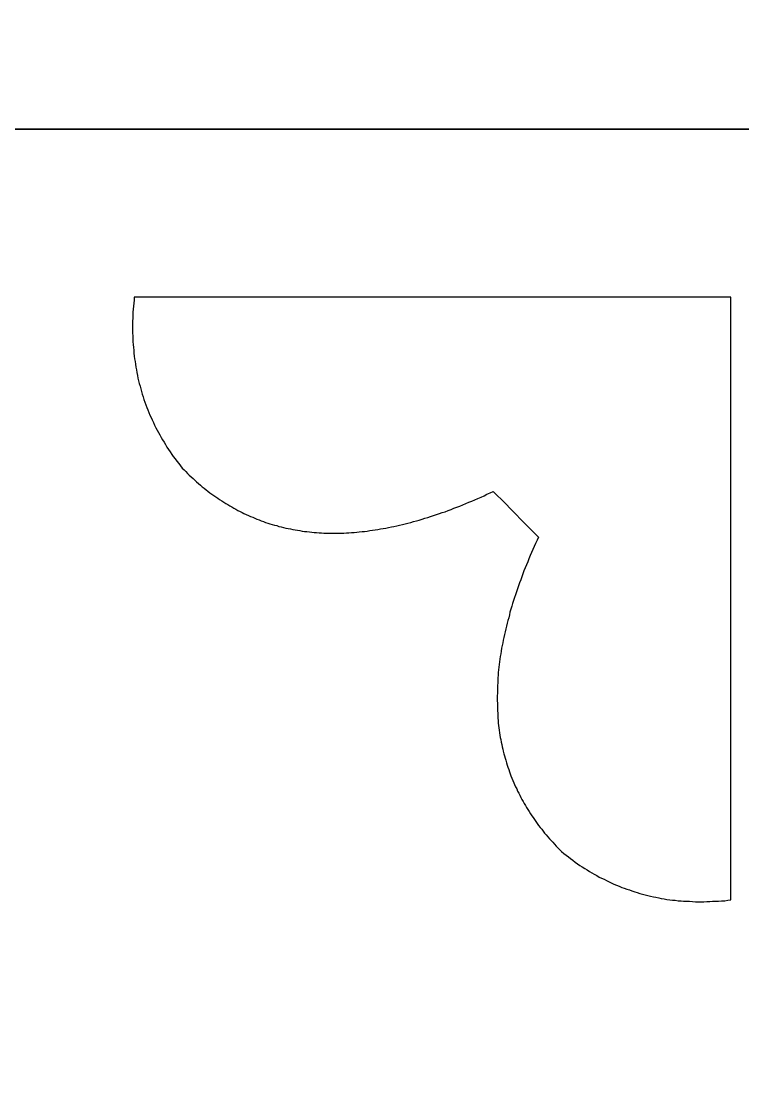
# Model space of a CAD drawing. Header units: centimetres. Extents: x -1.98 to 1.98, y -0.98 to 0.98.
# Drawn here: x 1.7074 to 1.8686, y -0.2131 to 0.0234 of the extents above; entities that cross this region are included whole.
import ezdxf

# ---------------------------------------------------------------- set-up
doc = ezdxf.new("R2010")
doc.units = ezdxf.units.CM
doc.header["$MEASUREMENT"] = 0
doc.layers.add('Layer 1', color=7, linetype='Continuous')

msp = doc.modelspace()

# ---------------------------------------------------------------- linework, layer by layer
at = {"layer": 'Layer 1', "color": 39}
for points, knots in [([(-1.97856, 0.97536), (-1.97856, 0.97536), (1.97857, 0.97536), (1.97857, 0.97536), (1.97857, 0.97536), (1.97857, 0.97536), (1.97857, -0.97679), (1.97857, -0.97679), (1.97857, -0.97679), (1.97857, -0.97679), (-1.97856, -0.97679), (-1.97856, -0.97679), (-1.97856, -0.97679), (-1.97856, -0.97679), (-1.97856, 0.97536), (-1.97856, 0.97536)], [0, 0, 0, 0, 0.2, 0.2, 0.2, 0.2, 0.4, 0.4, 0.4, 0.4, 0.6, 0.6, 0.6, 0.6, 1, 1, 1, 1]), ([(-1.92953, 0.91993), (-1.92953, 0.91993), (1.92954, 0.91993), (1.92954, 0.91993), (1.92954, 0.91993), (1.92954, 0.91993), (1.92954, -0.93306), (1.92954, -0.93306), (1.92954, -0.93306), (1.92954, -0.93306), (-1.92953, -0.93306), (-1.92953, -0.93306), (-1.92953, -0.93306), (-1.92953, -0.93306), (-1.92953, 0.91993), (-1.92953, 0.91993)], [0, 0, 0, 0, 0.2, 0.2, 0.2, 0.2, 0.4, 0.4, 0.4, 0.4, 0.6, 0.6, 0.6, 0.6, 1, 1, 1, 1]), ([(1.64279, -0.00069), (1.64279, -0.00069), (1.70464, -0.00069), (1.70464, -0.00069), (1.70464, -0.00069), (1.70464, -0.00069), (1.90295, -0.00069), (1.90295, -0.00069), (1.90295, -0.00069), (1.90295, -0.00069), (1.90295, 0.46203), (1.90295, 0.46203), (1.90295, 0.46203), (1.90295, 0.46203), (1.70464, 0.46203), (1.70464, 0.46203), (1.70464, 0.46203), (1.70464, 0.46203), (1.64279, 0.46203), (1.64279, 0.46203), (1.64279, 0.46203), (1.64279, 0.46203), (1.44535, 0.46203), (1.44535, 0.46203), (1.44535, 0.46203), (1.44535, 0.46203), (1.44535, -0.00069), (1.44535, -0.00069), (1.44535, -0.00069), (1.44535, -0.00069), (1.64279, -0.00069), (1.64279, -0.00069)], [0, 0, 0, 0, 0.111111, 0.111111, 0.111111, 0.111111, 0.222222, 0.222222, 0.222222, 0.222222, 0.333333, 0.333333, 0.333333, 0.333333, 0.444444, 0.444444, 0.444444, 0.444444, 0.555556, 0.555556, 0.555556, 0.555556, 0.666667, 0.666667, 0.666667, 0.666667, 0.777778, 0.777778, 0.777778, 0.777778, 1, 1, 1, 1]), ([(1.64279, -0.4635), (1.64279, -0.4635), (1.70464, -0.4635), (1.70464, -0.4635), (1.70464, -0.4635), (1.70464, -0.4635), (1.90295, -0.4635), (1.90295, -0.4635), (1.90295, -0.4635), (1.90295, -0.4635), (1.90295, -0.00069), (1.90295, -0.00069), (1.90295, -0.00069), (1.90295, -0.00069), (1.70464, -0.00069), (1.70464, -0.00069), (1.70464, -0.00069), (1.70464, -0.00069), (1.64279, -0.00069), (1.64279, -0.00069), (1.64279, -0.00069), (1.64279, -0.00069), (1.44535, -0.00069), (1.44535, -0.00069), (1.44535, -0.00069), (1.44535, -0.00069), (1.44535, -0.4635), (1.44535, -0.4635), (1.44535, -0.4635), (1.44535, -0.4635), (1.64279, -0.4635), (1.64279, -0.4635)], [0, 0, 0, 0, 0.111111, 0.111111, 0.111111, 0.111111, 0.222222, 0.222222, 0.222222, 0.222222, 0.333333, 0.333333, 0.333333, 0.333333, 0.444444, 0.444444, 0.444444, 0.444444, 0.555556, 0.555556, 0.555556, 0.555556, 0.666667, 0.666667, 0.666667, 0.666667, 0.777778, 0.777778, 0.777778, 0.777778, 1, 1, 1, 1]), ([(1.81283, -0.08163), (1.81283, -0.08163), (1.81283, -0.08163), (1.81283, -0.08163), (1.81283, -0.08163), (1.81283, -0.08163), (1.81212, -0.08192), (1.81212, -0.08192), (1.81212, -0.08192), (1.81212, -0.08192), (1.81141, -0.08226), (1.81141, -0.08226), (1.81141, -0.08226), (1.81141, -0.08226), (1.81079, -0.08259), (1.81079, -0.08259), (1.81079, -0.08259), (1.81079, -0.08259), (1.81009, -0.08289), (1.81009, -0.08289), (1.81009, -0.08289), (1.81009, -0.08289), (1.80938, -0.08322), (1.80938, -0.08322), (1.80938, -0.08322), (1.80938, -0.08322), (1.80872, -0.08352), (1.80872, -0.08352), (1.80872, -0.08352), (1.80872, -0.08352), (1.80805, -0.08381), (1.80805, -0.08381), (1.80805, -0.08381), (1.80805, -0.08381), (1.80739, -0.08406), (1.80739, -0.08406), (1.80739, -0.08406), (1.80739, -0.08406), (1.80668, -0.08431), (1.80668, -0.08431), (1.80668, -0.08431), (1.80668, -0.08431), (1.80606, -0.08461), (1.80606, -0.08461), (1.80606, -0.08461), (1.80606, -0.08461), (1.80539, -0.0849), (1.80539, -0.0849), (1.80539, -0.0849), (1.80539, -0.0849), (1.80469, -0.08515), (1.80469, -0.08515), (1.80469, -0.08515), (1.80469, -0.08515), (1.80402, -0.08541), (1.80402, -0.08541), (1.80402, -0.08541), (1.80402, -0.08541), (1.8034, -0.08566), (1.8034, -0.08566), (1.8034, -0.08566), (1.8034, -0.08566), (1.80274, -0.08591), (1.80274, -0.08591), (1.80274, -0.08591), (1.80274, -0.08591), (1.80207, -0.08616), (1.80207, -0.08616), (1.80207, -0.08616), (1.80207, -0.08616), (1.80141, -0.08637), (1.80141, -0.08637), (1.80141, -0.08637), (1.80141, -0.08637), (1.80079, -0.08658), (1.80079, -0.08658), (1.80079, -0.08658), (1.80079, -0.08658), (1.80012, -0.08679), (1.80012, -0.08679), (1.80012, -0.08679), (1.80012, -0.08679), (1.79946, -0.08704), (1.79946, -0.08704), (1.79946, -0.08704), (1.79946, -0.08704), (1.79884, -0.08725), (1.79884, -0.08725), (1.79884, -0.08725), (1.79884, -0.08725), (1.79821, -0.08746), (1.79821, -0.08746), (1.79821, -0.08746), (1.79821, -0.08746), (1.79755, -0.08763), (1.79755, -0.08763), (1.79755, -0.08763), (1.79755, -0.08763), (1.79693, -0.08784), (1.79693, -0.08784), (1.79693, -0.08784), (1.79693, -0.08784), (1.79626, -0.08805), (1.79626, -0.08805), (1.79626, -0.08805), (1.79626, -0.08805), (1.79568, -0.08822), (1.79568, -0.08822), (1.79568, -0.08822), (1.79568, -0.08822), (1.79502, -0.08839), (1.79502, -0.08839), (1.79502, -0.08839), (1.79502, -0.08839), (1.79439, -0.08855), (1.79439, -0.08855), (1.79439, -0.08855), (1.79439, -0.08855), (1.79377, -0.08872), (1.79377, -0.08872), (1.79377, -0.08872), (1.79377, -0.08872), (1.79315, -0.08889), (1.79315, -0.08889), (1.79315, -0.08889), (1.79315, -0.08889), (1.79253, -0.08906), (1.79253, -0.08906), (1.79253, -0.08906), (1.79253, -0.08906), (1.7919, -0.08918), (1.7919, -0.08918), (1.7919, -0.08918), (1.7919, -0.08918), (1.79128, -0.08931), (1.79128, -0.08931), (1.79128, -0.08931), (1.79128, -0.08931), (1.79066, -0.08944), (1.79066, -0.08944), (1.79066, -0.08944), (1.79066, -0.08944), (1.79008, -0.08956), (1.79008, -0.08956), (1.79008, -0.08956), (1.79008, -0.08956), (1.78945, -0.08969), (1.78945, -0.08969), (1.78945, -0.08969), (1.78945, -0.08969), (1.78887, -0.08981), (1.78887, -0.08981), (1.78887, -0.08981), (1.78887, -0.08981), (1.78825, -0.08994), (1.78825, -0.08994), (1.78825, -0.08994), (1.78825, -0.08994), (1.78767, -0.09002), (1.78767, -0.09002), (1.78767, -0.09002), (1.78767, -0.09002), (1.78705, -0.09015), (1.78705, -0.09015), (1.78705, -0.09015), (1.78705, -0.09015), (1.78646, -0.09023), (1.78646, -0.09023), (1.78646, -0.09023), (1.78646, -0.09023), (1.78584, -0.09032), (1.78584, -0.09032), (1.78584, -0.09032), (1.78584, -0.09032), (1.7853, -0.0904), (1.7853, -0.0904), (1.7853, -0.0904), (1.7853, -0.0904), (1.78468, -0.09049), (1.78468, -0.09049), (1.78468, -0.09049), (1.78468, -0.09049), (1.7841, -0.09057), (1.7841, -0.09057), (1.7841, -0.09057), (1.7841, -0.09057), (1.78352, -0.09061), (1.78352, -0.09061), (1.78352, -0.09061), (1.78352, -0.09061), (1.78289, -0.0907), (1.78289, -0.0907), (1.78289, -0.0907), (1.78289, -0.0907), (1.78236, -0.09074), (1.78236, -0.09074), (1.78236, -0.09074), (1.78236, -0.09074), (1.78177, -0.09078), (1.78177, -0.09078), (1.78177, -0.09078), (1.78177, -0.09078), (1.78119, -0.09082), (1.78119, -0.09082), (1.78119, -0.09082), (1.78119, -0.09082), (1.78061, -0.09086), (1.78061, -0.09086), (1.78061, -0.09086), (1.78061, -0.09086), (1.78007, -0.09091), (1.78007, -0.09091), (1.78007, -0.09091), (1.78007, -0.09091), (1.77949, -0.09095), (1.77949, -0.09095), (1.77949, -0.09095), (1.77949, -0.09095), (1.77891, -0.09095), (1.77891, -0.09095), (1.77891, -0.09095), (1.77891, -0.09095), (1.77833, -0.09095), (1.77833, -0.09095), (1.77833, -0.09095), (1.77833, -0.09095), (1.77779, -0.09099), (1.77779, -0.09099), (1.77779, -0.09099), (1.77779, -0.09099), (1.77725, -0.09099), (1.77725, -0.09099), (1.77725, -0.09099), (1.77725, -0.09099), (1.77667, -0.09099), (1.77667, -0.09099), (1.77667, -0.09099), (1.77667, -0.09099), (1.77613, -0.09095), (1.77613, -0.09095), (1.77613, -0.09095), (1.77613, -0.09095), (1.77555, -0.09095), (1.77555, -0.09095), (1.77555, -0.09095), (1.77555, -0.09095), (1.77501, -0.09095), (1.77501, -0.09095), (1.77501, -0.09095), (1.77501, -0.09095), (1.77447, -0.09091), (1.77447, -0.09091), (1.77447, -0.09091), (1.77447, -0.09091), (1.77393, -0.09086), (1.77393, -0.09086), (1.77393, -0.09086), (1.77393, -0.09086), (1.77335, -0.09082), (1.77335, -0.09082), (1.77335, -0.09082), (1.77335, -0.09082), (1.77281, -0.09078), (1.77281, -0.09078), (1.77281, -0.09078), (1.77281, -0.09078), (1.77231, -0.09074), (1.77231, -0.09074), (1.77231, -0.09074), (1.77231, -0.09074), (1.77177, -0.0907), (1.77177, -0.0907), (1.77177, -0.0907), (1.77177, -0.0907), (1.77123, -0.09061), (1.77123, -0.09061), (1.77123, -0.09061), (1.77123, -0.09061), (1.77069, -0.09057), (1.77069, -0.09057), (1.77069, -0.09057), (1.77069, -0.09057), (1.77015, -0.09049), (1.77015, -0.09049), (1.77015, -0.09049), (1.77015, -0.09049), (1.76965, -0.0904), (1.76965, -0.0904), (1.76965, -0.0904), (1.76965, -0.0904), (1.76911, -0.09032), (1.76911, -0.09032), (1.76911, -0.09032), (1.76911, -0.09032), (1.76857, -0.09023), (1.76857, -0.09023), (1.76857, -0.09023), (1.76857, -0.09023), (1.76807, -0.09011), (1.76807, -0.09011), (1.76807, -0.09011), (1.76807, -0.09011), (1.76754, -0.09002), (1.76754, -0.09002), (1.76754, -0.09002), (1.76754, -0.09002), (1.76704, -0.0899), (1.76704, -0.0899), (1.76704, -0.0899), (1.76704, -0.0899), (1.76654, -0.08981), (1.76654, -0.08981), (1.76654, -0.08981), (1.76654, -0.08981), (1.766, -0.08969), (1.766, -0.08969), (1.766, -0.08969), (1.766, -0.08969), (1.7655, -0.08956), (1.7655, -0.08956), (1.7655, -0.08956), (1.7655, -0.08956), (1.76496, -0.08944), (1.76496, -0.08944), (1.76496, -0.08944), (1.76496, -0.08944), (1.7645, -0.08927), (1.7645, -0.08927), (1.7645, -0.08927), (1.7645, -0.08927), (1.76401, -0.08918), (1.76401, -0.08918), (1.76401, -0.08918), (1.76401, -0.08918), (1.76347, -0.08902), (1.76347, -0.08902), (1.76347, -0.08902), (1.76347, -0.08902), (1.76297, -0.08889), (1.76297, -0.08889), (1.76297, -0.08889), (1.76297, -0.08889), (1.76247, -0.08872), (1.76247, -0.08872), (1.76247, -0.08872), (1.76247, -0.08872), (1.76197, -0.08855), (1.76197, -0.08855), (1.76197, -0.08855), (1.76197, -0.08855), (1.76152, -0.08839), (1.76152, -0.08839), (1.76152, -0.08839), (1.76152, -0.08839), (1.76102, -0.08818), (1.76102, -0.08818), (1.76102, -0.08818), (1.76102, -0.08818), (1.76052, -0.08801), (1.76052, -0.08801), (1.76052, -0.08801), (1.76052, -0.08801), (1.76002, -0.0878), (1.76002, -0.0878), (1.76002, -0.0878), (1.76002, -0.0878), (1.75956, -0.08763), (1.75956, -0.08763), (1.75956, -0.08763), (1.75956, -0.08763), (1.75911, -0.08742), (1.75911, -0.08742), (1.75911, -0.08742), (1.75911, -0.08742), (1.75861, -0.08721), (1.75861, -0.08721), (1.75861, -0.08721), (1.75861, -0.08721), (1.75815, -0.087), (1.75815, -0.087), (1.75815, -0.087), (1.75815, -0.087), (1.75766, -0.08679), (1.75766, -0.08679), (1.75766, -0.08679), (1.75766, -0.08679), (1.75716, -0.08654), (1.75716, -0.08654), (1.75716, -0.08654), (1.75716, -0.08654), (1.75674, -0.08637), (1.75674, -0.08637), (1.75674, -0.08637), (1.75674, -0.08637), (1.75629, -0.08612), (1.75629, -0.08612), (1.75629, -0.08612), (1.75629, -0.08612), (1.75579, -0.08587), (1.75579, -0.08587), (1.75579, -0.08587), (1.75579, -0.08587), (1.75533, -0.08562), (1.75533, -0.08562), (1.75533, -0.08562), (1.75533, -0.08562), (1.75487, -0.08536), (1.75487, -0.08536), (1.75487, -0.08536), (1.75487, -0.08536), (1.75442, -0.08511), (1.75442, -0.08511), (1.75442, -0.08511), (1.75442, -0.08511), (1.754, -0.08486), (1.754, -0.08486), (1.754, -0.08486), (1.754, -0.08486), (1.75355, -0.08457), (1.75355, -0.08457), (1.75355, -0.08457), (1.75355, -0.08457), (1.75309, -0.08431), (1.75309, -0.08431), (1.75309, -0.08431), (1.75309, -0.08431), (1.75263, -0.08402), (1.75263, -0.08402), (1.75263, -0.08402), (1.75263, -0.08402), (1.75218, -0.08377), (1.75218, -0.08377), (1.75218, -0.08377), (1.75218, -0.08377), (1.75172, -0.08347), (1.75172, -0.08347), (1.75172, -0.08347), (1.75172, -0.08347), (1.7513, -0.08318), (1.7513, -0.08318), (1.7513, -0.08318), (1.7513, -0.08318), (1.75085, -0.08285), (1.75085, -0.08285), (1.75085, -0.08285), (1.75085, -0.08285), (1.75043, -0.08255), (1.75043, -0.08255), (1.75043, -0.08255), (1.75043, -0.08255), (1.74998, -0.08222), (1.74998, -0.08222), (1.74998, -0.08222), (1.74998, -0.08222), (1.74956, -0.08192), (1.74956, -0.08192), (1.74956, -0.08192), (1.74956, -0.08192), (1.7491, -0.08159), (1.7491, -0.08159), (1.7491, -0.08159), (1.7491, -0.08159), (1.74873, -0.08129), (1.74873, -0.08129), (1.74873, -0.08129), (1.74873, -0.08129), (1.74827, -0.08091), (1.74827, -0.08091), (1.74827, -0.08091), (1.74827, -0.08091), (1.74786, -0.08058), (1.74786, -0.08058), (1.74786, -0.08058), (1.74786, -0.08058), (1.74744, -0.08024), (1.74744, -0.08024), (1.74744, -0.08024), (1.74744, -0.08024), (1.74703, -0.07986), (1.74703, -0.07986), (1.74703, -0.07986), (1.74703, -0.07986), (1.74657, -0.07949), (1.74657, -0.07949), (1.74657, -0.07949), (1.74657, -0.07949), (1.7462, -0.07915), (1.7462, -0.07915), (1.7462, -0.07915), (1.7462, -0.07915), (1.74578, -0.07877), (1.74578, -0.07877), (1.74578, -0.07877), (1.74578, -0.07877), (1.74537, -0.0784), (1.74537, -0.0784), (1.74537, -0.0784), (1.74537, -0.0784), (1.74495, -0.07802), (1.74495, -0.07802), (1.74495, -0.07802), (1.74495, -0.07802), (1.74458, -0.07764), (1.74458, -0.07764), (1.74458, -0.07764), (1.74458, -0.07764), (1.74416, -0.07722), (1.74416, -0.07722), (1.74416, -0.07722), (1.74416, -0.07722), (1.74379, -0.0768), (1.74379, -0.0768), (1.74379, -0.0768), (1.74379, -0.0768), (1.74337, -0.07642), (1.74337, -0.07642), (1.74337, -0.07642), (1.74337, -0.07642), (1.74337, -0.07642), (1.74337, -0.07642), (1.74337, -0.07642), (1.74337, -0.07642), (1.74296, -0.07592), (1.74296, -0.07592), (1.74296, -0.07592), (1.74296, -0.07592), (1.74259, -0.07542), (1.74259, -0.07542), (1.74259, -0.07542), (1.74259, -0.07542), (1.74217, -0.07487), (1.74217, -0.07487), (1.74217, -0.07487), (1.74217, -0.07487), (1.7418, -0.07437), (1.7418, -0.07437), (1.7418, -0.07437), (1.7418, -0.07437), (1.74138, -0.07382), (1.74138, -0.07382), (1.74138, -0.07382), (1.74138, -0.07382), (1.74105, -0.07336), (1.74105, -0.07336), (1.74105, -0.07336), (1.74105, -0.07336), (1.74068, -0.07281), (1.74068, -0.07281), (1.74068, -0.07281), (1.74068, -0.07281), (1.74034, -0.07227), (1.74034, -0.07227), (1.74034, -0.07227), (1.74034, -0.07227), (1.73997, -0.07172), (1.73997, -0.07172), (1.73997, -0.07172), (1.73997, -0.07172), (1.73964, -0.07118), (1.73964, -0.07118), (1.73964, -0.07118), (1.73964, -0.07118), (1.73931, -0.07067), (1.73931, -0.07067), (1.73931, -0.07067), (1.73931, -0.07067), (1.73897, -0.07013), (1.73897, -0.07013), (1.73897, -0.07013), (1.73897, -0.07013), (1.73864, -0.06958), (1.73864, -0.06958), (1.73864, -0.06958), (1.73864, -0.06958), (1.73839, -0.06903), (1.73839, -0.06903), (1.73839, -0.06903), (1.73839, -0.06903), (1.73806, -0.06845), (1.73806, -0.06845), (1.73806, -0.06845), (1.73806, -0.06845), (1.73777, -0.06794), (1.73777, -0.06794), (1.73777, -0.06794), (1.73777, -0.06794), (1.73748, -0.0674), (1.73748, -0.0674), (1.73748, -0.0674), (1.73748, -0.0674), (1.73719, -0.06681), (1.73719, -0.06681), (1.73719, -0.06681), (1.73719, -0.06681), (1.73694, -0.06626), (1.73694, -0.06626), (1.73694, -0.06626), (1.73694, -0.06626), (1.73665, -0.06568), (1.73665, -0.06568), (1.73665, -0.06568), (1.73665, -0.06568), (1.7364, -0.06513), (1.7364, -0.06513), (1.7364, -0.06513), (1.7364, -0.06513), (1.73615, -0.06458), (1.73615, -0.06458), (1.73615, -0.06458), (1.73615, -0.06458), (1.73594, -0.064), (1.73594, -0.064), (1.73594, -0.064), (1.73594, -0.064), (1.73569, -0.06341), (1.73569, -0.06341), (1.73569, -0.06341), (1.73569, -0.06341), (1.73549, -0.06286), (1.73549, -0.06286), (1.73549, -0.06286), (1.73549, -0.06286), (1.73528, -0.06228), (1.73528, -0.06228), (1.73528, -0.06228), (1.73528, -0.06228), (1.73503, -0.06169), (1.73503, -0.06169), (1.73503, -0.06169), (1.73503, -0.06169), (1.73482, -0.0611), (1.73482, -0.0611), (1.73482, -0.0611), (1.73482, -0.0611), (1.73466, -0.06051), (1.73466, -0.06051), (1.73466, -0.06051), (1.73466, -0.06051), (1.73445, -0.05993), (1.73445, -0.05993), (1.73445, -0.05993), (1.73445, -0.05993), (1.73428, -0.05934), (1.73428, -0.05934), (1.73428, -0.05934), (1.73428, -0.05934), (1.73412, -0.05875), (1.73412, -0.05875), (1.73412, -0.05875), (1.73412, -0.05875), (1.73395, -0.05812), (1.73395, -0.05812), (1.73395, -0.05812), (1.73395, -0.05812), (1.73379, -0.05757), (1.73379, -0.05757), (1.73379, -0.05757), (1.73379, -0.05757), (1.73362, -0.05694), (1.73362, -0.05694), (1.73362, -0.05694), (1.73362, -0.05694), (1.73349, -0.05632), (1.73349, -0.05632), (1.73349, -0.05632), (1.73349, -0.05632), (1.73337, -0.05573), (1.73337, -0.05573), (1.73337, -0.05573), (1.73337, -0.05573), (1.73325, -0.0551), (1.73325, -0.0551), (1.73325, -0.0551), (1.73325, -0.0551), (1.73316, -0.05451), (1.73316, -0.05451), (1.73316, -0.05451), (1.73316, -0.05451), (1.73304, -0.05388), (1.73304, -0.05388), (1.73304, -0.05388), (1.73304, -0.05388), (1.73291, -0.05325), (1.73291, -0.05325), (1.73291, -0.05325), (1.73291, -0.05325), (1.73283, -0.05262), (1.73283, -0.05262), (1.73283, -0.05262), (1.73283, -0.05262), (1.73275, -0.05203), (1.73275, -0.05203), (1.73275, -0.05203), (1.73275, -0.05203), (1.73266, -0.0514), (1.73266, -0.0514), (1.73266, -0.0514), (1.73266, -0.0514), (1.73258, -0.05073), (1.73258, -0.05073), (1.73258, -0.05073), (1.73258, -0.05073), (1.73254, -0.0501), (1.73254, -0.0501), (1.73254, -0.0501), (1.73254, -0.0501), (1.73246, -0.04951), (1.73246, -0.04951), (1.73246, -0.04951), (1.73246, -0.04951), (1.73242, -0.04884), (1.73242, -0.04884), (1.73242, -0.04884), (1.73242, -0.04884), (1.73237, -0.04821), (1.73237, -0.04821), (1.73237, -0.04821), (1.73237, -0.04821), (1.73233, -0.04754), (1.73233, -0.04754), (1.73233, -0.04754), (1.73233, -0.04754), (1.73233, -0.04691), (1.73233, -0.04691), (1.73233, -0.04691), (1.73233, -0.04691), (1.73229, -0.04628), (1.73229, -0.04628), (1.73229, -0.04628), (1.73229, -0.04628), (1.73229, -0.04561), (1.73229, -0.04561), (1.73229, -0.04561), (1.73229, -0.04561), (1.73229, -0.04494), (1.73229, -0.04494), (1.73229, -0.04494), (1.73229, -0.04494), (1.73229, -0.04431), (1.73229, -0.04431), (1.73229, -0.04431), (1.73229, -0.04431), (1.73229, -0.04364), (1.73229, -0.04364), (1.73229, -0.04364), (1.73229, -0.04364), (1.73233, -0.04297), (1.73233, -0.04297), (1.73233, -0.04297), (1.73233, -0.04297), (1.73233, -0.04229), (1.73233, -0.04229), (1.73233, -0.04229), (1.73233, -0.04229), (1.73237, -0.04162), (1.73237, -0.04162), (1.73237, -0.04162), (1.73237, -0.04162), (1.73242, -0.04095), (1.73242, -0.04095), (1.73242, -0.04095), (1.73242, -0.04095), (1.73246, -0.04028), (1.73246, -0.04028), (1.73246, -0.04028), (1.73246, -0.04028), (1.73254, -0.03957), (1.73254, -0.03957), (1.73254, -0.03957), (1.73254, -0.03957), (1.73262, -0.03894), (1.73262, -0.03894), (1.73262, -0.03894), (1.73262, -0.03894), (1.73266, -0.03822), (1.73266, -0.03822), (1.73266, -0.03822), (1.73266, -0.03822), (1.86584, -0.03822), (1.86584, -0.03822), (1.86584, -0.03822), (1.86584, -0.03822), (1.86584, -0.17289), (1.86584, -0.17289), (1.86584, -0.17289), (1.86584, -0.17289), (1.86584, -0.17289), (1.86584, -0.17289), (1.86584, -0.17289), (1.86584, -0.17289), (1.86517, -0.17297), (1.86517, -0.17297), (1.86517, -0.17297), (1.86517, -0.17297), (1.86451, -0.17306), (1.86451, -0.17306), (1.86451, -0.17306), (1.86451, -0.17306), (1.8638, -0.1731), (1.8638, -0.1731), (1.8638, -0.1731), (1.8638, -0.1731), (1.86314, -0.17314), (1.86314, -0.17314), (1.86314, -0.17314), (1.86314, -0.17314), (1.86252, -0.17314), (1.86252, -0.17314), (1.86252, -0.17314), (1.86252, -0.17314), (1.86181, -0.17318), (1.86181, -0.17318), (1.86181, -0.17318), (1.86181, -0.17318), (1.86115, -0.17322), (1.86115, -0.17322), (1.86115, -0.17322), (1.86115, -0.17322), (1.86052, -0.17322), (1.86052, -0.17322), (1.86052, -0.17322), (1.86052, -0.17322), (1.85986, -0.17327), (1.85986, -0.17327), (1.85986, -0.17327), (1.85986, -0.17327), (1.8592, -0.17327), (1.8592, -0.17327), (1.8592, -0.17327), (1.8592, -0.17327), (1.85853, -0.17327), (1.85853, -0.17327), (1.85853, -0.17327), (1.85853, -0.17327), (1.85795, -0.17327), (1.85795, -0.17327), (1.85795, -0.17327), (1.85795, -0.17327), (1.85729, -0.17322), (1.85729, -0.17322), (1.85729, -0.17322), (1.85729, -0.17322), (1.85662, -0.17318), (1.85662, -0.17318), (1.85662, -0.17318), (1.85662, -0.17318), (1.856, -0.17318), (1.856, -0.17318), (1.856, -0.17318), (1.856, -0.17318), (1.85533, -0.17314), (1.85533, -0.17314), (1.85533, -0.17314), (1.85533, -0.17314), (1.85475, -0.1731), (1.85475, -0.1731), (1.85475, -0.1731), (1.85475, -0.1731), (1.85409, -0.17306), (1.85409, -0.17306), (1.85409, -0.17306), (1.85409, -0.17306), (1.85347, -0.17297), (1.85347, -0.17297), (1.85347, -0.17297), (1.85347, -0.17297), (1.85284, -0.17293), (1.85284, -0.17293), (1.85284, -0.17293), (1.85284, -0.17293), (1.85222, -0.17285), (1.85222, -0.17285), (1.85222, -0.17285), (1.85222, -0.17285), (1.8516, -0.17276), (1.8516, -0.17276), (1.8516, -0.17276), (1.8516, -0.17276), (1.85098, -0.17264), (1.85098, -0.17264), (1.85098, -0.17264), (1.85098, -0.17264), (1.85035, -0.17255), (1.85035, -0.17255), (1.85035, -0.17255), (1.85035, -0.17255), (1.84977, -0.17243), (1.84977, -0.17243), (1.84977, -0.17243), (1.84977, -0.17243), (1.84915, -0.1723), (1.84915, -0.1723), (1.84915, -0.1723), (1.84915, -0.1723), (1.84857, -0.17217), (1.84857, -0.17217), (1.84857, -0.17217), (1.84857, -0.17217), (1.84795, -0.17205), (1.84795, -0.17205), (1.84795, -0.17205), (1.84795, -0.17205), (1.84736, -0.17188), (1.84736, -0.17188), (1.84736, -0.17188), (1.84736, -0.17188), (1.84674, -0.17175), (1.84674, -0.17175), (1.84674, -0.17175), (1.84674, -0.17175), (1.84616, -0.17159), (1.84616, -0.17159), (1.84616, -0.17159), (1.84616, -0.17159), (1.84554, -0.17142), (1.84554, -0.17142), (1.84554, -0.17142), (1.84554, -0.17142), (1.84496, -0.17125), (1.84496, -0.17125), (1.84496, -0.17125), (1.84496, -0.17125), (1.84442, -0.17104), (1.84442, -0.17104), (1.84442, -0.17104), (1.84442, -0.17104), (1.84379, -0.17087), (1.84379, -0.17087), (1.84379, -0.17087), (1.84379, -0.17087), (1.84321, -0.17066), (1.84321, -0.17066), (1.84321, -0.17066), (1.84321, -0.17066), (1.84263, -0.1705), (1.84263, -0.1705), (1.84263, -0.1705), (1.84263, -0.1705), (1.84209, -0.17029), (1.84209, -0.17029), (1.84209, -0.17029), (1.84209, -0.17029), (1.84151, -0.17008), (1.84151, -0.17008), (1.84151, -0.17008), (1.84151, -0.17008), (1.84093, -0.16982), (1.84093, -0.16982), (1.84093, -0.16982), (1.84093, -0.16982), (1.84035, -0.16961), (1.84035, -0.16961), (1.84035, -0.16961), (1.84035, -0.16961), (1.83977, -0.16936), (1.83977, -0.16936), (1.83977, -0.16936), (1.83977, -0.16936), (1.83927, -0.16911), (1.83927, -0.16911), (1.83927, -0.16911), (1.83927, -0.16911), (1.83869, -0.16882), (1.83869, -0.16882), (1.83869, -0.16882), (1.83869, -0.16882), (1.83811, -0.16856), (1.83811, -0.16856), (1.83811, -0.16856), (1.83811, -0.16856), (1.83757, -0.16827), (1.83757, -0.16827), (1.83757, -0.16827), (1.83757, -0.16827), (1.83703, -0.16802), (1.83703, -0.16802), (1.83703, -0.16802), (1.83703, -0.16802), (1.83649, -0.16777), (1.83649, -0.16777), (1.83649, -0.16777), (1.83649, -0.16777), (1.83595, -0.16743), (1.83595, -0.16743), (1.83595, -0.16743), (1.83595, -0.16743), (1.83537, -0.16714), (1.83537, -0.16714), (1.83537, -0.16714), (1.83537, -0.16714), (1.83483, -0.1668), (1.83483, -0.1668), (1.83483, -0.1668), (1.83483, -0.1668), (1.83433, -0.16651), (1.83433, -0.16651), (1.83433, -0.16651), (1.83433, -0.16651), (1.83379, -0.16617), (1.83379, -0.16617), (1.83379, -0.16617), (1.83379, -0.16617), (1.83325, -0.16584), (1.83325, -0.16584), (1.83325, -0.16584), (1.83325, -0.16584), (1.83271, -0.16546), (1.83271, -0.16546), (1.83271, -0.16546), (1.83271, -0.16546), (1.83217, -0.16516), (1.83217, -0.16516), (1.83217, -0.16516), (1.83217, -0.16516), (1.83167, -0.16479), (1.83167, -0.16479), (1.83167, -0.16479), (1.83167, -0.16479), (1.83113, -0.16441), (1.83113, -0.16441), (1.83113, -0.16441), (1.83113, -0.16441), (1.83063, -0.16403), (1.83063, -0.16403), (1.83063, -0.16403), (1.83063, -0.16403), (1.83009, -0.16365), (1.83009, -0.16365), (1.83009, -0.16365), (1.83009, -0.16365), (1.8296, -0.16327), (1.8296, -0.16327), (1.8296, -0.16327), (1.8296, -0.16327), (1.8291, -0.16286), (1.8291, -0.16286), (1.8291, -0.16286), (1.8291, -0.16286), (1.8286, -0.16248), (1.8286, -0.16248), (1.8286, -0.16248), (1.8286, -0.16248), (1.82806, -0.16206), (1.82806, -0.16206), (1.82806, -0.16206), (1.82806, -0.16206), (1.82806, -0.16206), (1.82806, -0.16206), (1.82806, -0.16206), (1.82806, -0.16206), (1.82769, -0.16168), (1.82769, -0.16168), (1.82769, -0.16168), (1.82769, -0.16168), (1.82727, -0.16126), (1.82727, -0.16126), (1.82727, -0.16126), (1.82727, -0.16126), (1.82686, -0.16084), (1.82686, -0.16084), (1.82686, -0.16084), (1.82686, -0.16084), (1.82652, -0.16042), (1.82652, -0.16042), (1.82652, -0.16042), (1.82652, -0.16042), (1.82615, -0.16), (1.82615, -0.16), (1.82615, -0.16), (1.82615, -0.16), (1.82574, -0.15962), (1.82574, -0.15962), (1.82574, -0.15962), (1.82574, -0.15962), (1.82536, -0.1592), (1.82536, -0.1592), (1.82536, -0.1592), (1.82536, -0.1592), (1.82503, -0.15878), (1.82503, -0.15878), (1.82503, -0.15878), (1.82503, -0.15878), (1.82466, -0.15836), (1.82466, -0.15836), (1.82466, -0.15836), (1.82466, -0.15836), (1.82428, -0.15794), (1.82428, -0.15794), (1.82428, -0.15794), (1.82428, -0.15794), (1.82399, -0.15752), (1.82399, -0.15752), (1.82399, -0.15752), (1.82399, -0.15752), (1.82366, -0.1571), (1.82366, -0.1571), (1.82366, -0.1571), (1.82366, -0.1571), (1.82329, -0.15668), (1.82329, -0.15668), (1.82329, -0.15668), (1.82329, -0.15668), (1.82295, -0.15626), (1.82295, -0.15626), (1.82295, -0.15626), (1.82295, -0.15626), (1.82262, -0.1558), (1.82262, -0.1558), (1.82262, -0.1558), (1.82262, -0.1558), (1.82233, -0.15534), (1.82233, -0.15534), (1.82233, -0.15534), (1.82233, -0.15534), (1.822, -0.15492), (1.822, -0.15492), (1.822, -0.15492), (1.822, -0.15492), (1.82171, -0.1545), (1.82171, -0.1545), (1.82171, -0.1545), (1.82171, -0.1545), (1.82142, -0.15408), (1.82142, -0.15408), (1.82142, -0.15408), (1.82142, -0.15408), (1.82113, -0.15362), (1.82113, -0.15362), (1.82113, -0.15362), (1.82113, -0.15362), (1.82084, -0.15316), (1.82084, -0.15316), (1.82084, -0.15316), (1.82084, -0.15316), (1.82055, -0.1527), (1.82055, -0.1527), (1.82055, -0.1527), (1.82055, -0.1527), (1.82026, -0.15223), (1.82026, -0.15223), (1.82026, -0.15223), (1.82026, -0.15223), (1.82001, -0.15181), (1.82001, -0.15181), (1.82001, -0.15181), (1.82001, -0.15181), (1.81972, -0.15135), (1.81972, -0.15135), (1.81972, -0.15135), (1.81972, -0.15135), (1.81947, -0.15089), (1.81947, -0.15089), (1.81947, -0.15089), (1.81947, -0.15089), (1.81922, -0.15043), (1.81922, -0.15043), (1.81922, -0.15043), (1.81922, -0.15043), (1.81901, -0.14997), (1.81901, -0.14997), (1.81901, -0.14997), (1.81901, -0.14997), (1.81876, -0.14951), (1.81876, -0.14951), (1.81876, -0.14951), (1.81876, -0.14951), (1.81851, -0.14904), (1.81851, -0.14904), (1.81851, -0.14904), (1.81851, -0.14904), (1.81826, -0.14858), (1.81826, -0.14858), (1.81826, -0.14858), (1.81826, -0.14858), (1.81806, -0.14808), (1.81806, -0.14808), (1.81806, -0.14808), (1.81806, -0.14808), (1.81781, -0.14762), (1.81781, -0.14762), (1.81781, -0.14762), (1.81781, -0.14762), (1.8176, -0.14711), (1.8176, -0.14711), (1.8176, -0.14711), (1.8176, -0.14711), (1.81739, -0.14669), (1.81739, -0.14669), (1.81739, -0.14669), (1.81739, -0.14669), (1.81718, -0.14619), (1.81718, -0.14619), (1.81718, -0.14619), (1.81718, -0.14619), (1.81698, -0.14569), (1.81698, -0.14569), (1.81698, -0.14569), (1.81698, -0.14569), (1.81677, -0.14518), (1.81677, -0.14518), (1.81677, -0.14518), (1.81677, -0.14518), (1.8166, -0.14472), (1.8166, -0.14472), (1.8166, -0.14472), (1.8166, -0.14472), (1.81644, -0.14426), (1.81644, -0.14426), (1.81644, -0.14426), (1.81644, -0.14426), (1.81627, -0.14376), (1.81627, -0.14376), (1.81627, -0.14376), (1.81627, -0.14376), (1.81611, -0.14325), (1.81611, -0.14325), (1.81611, -0.14325), (1.81611, -0.14325), (1.81594, -0.14275), (1.81594, -0.14275), (1.81594, -0.14275), (1.81594, -0.14275), (1.81577, -0.14224), (1.81577, -0.14224), (1.81577, -0.14224), (1.81577, -0.14224), (1.81565, -0.1417), (1.81565, -0.1417), (1.81565, -0.1417), (1.81565, -0.1417), (1.81548, -0.14124), (1.81548, -0.14124), (1.81548, -0.14124), (1.81548, -0.14124), (1.81536, -0.14073), (1.81536, -0.14073), (1.81536, -0.14073), (1.81536, -0.14073), (1.81519, -0.14023), (1.81519, -0.14023), (1.81519, -0.14023), (1.81519, -0.14023), (1.81507, -0.13968), (1.81507, -0.13968), (1.81507, -0.13968), (1.81507, -0.13968), (1.81494, -0.13918), (1.81494, -0.13918), (1.81494, -0.13918), (1.81494, -0.13918), (1.81482, -0.13868), (1.81482, -0.13868), (1.81482, -0.13868), (1.81482, -0.13868), (1.81474, -0.13817), (1.81474, -0.13817), (1.81474, -0.13817), (1.81474, -0.13817), (1.81461, -0.13763), (1.81461, -0.13763), (1.81461, -0.13763), (1.81461, -0.13763), (1.81453, -0.13708), (1.81453, -0.13708), (1.81453, -0.13708), (1.81453, -0.13708), (1.8144, -0.13658), (1.8144, -0.13658), (1.8144, -0.13658), (1.8144, -0.13658), (1.81432, -0.13607), (1.81432, -0.13607), (1.81432, -0.13607), (1.81432, -0.13607), (1.81424, -0.13553), (1.81424, -0.13553), (1.81424, -0.13553), (1.81424, -0.13553), (1.81415, -0.13498), (1.81415, -0.13498), (1.81415, -0.13498), (1.81415, -0.13498), (1.81407, -0.13444), (1.81407, -0.13444), (1.81407, -0.13444), (1.81407, -0.13444), (1.81403, -0.13389), (1.81403, -0.13389), (1.81403, -0.13389), (1.81403, -0.13389), (1.81395, -0.13339), (1.81395, -0.13339), (1.81395, -0.13339), (1.81395, -0.13339), (1.8139, -0.13284), (1.8139, -0.13284), (1.8139, -0.13284), (1.8139, -0.13284), (1.81386, -0.1323), (1.81386, -0.1323), (1.81386, -0.1323), (1.81386, -0.1323), (1.81382, -0.13171), (1.81382, -0.13171), (1.81382, -0.13171), (1.81382, -0.13171), (1.81382, -0.13116), (1.81382, -0.13116), (1.81382, -0.13116), (1.81382, -0.13116), (1.81378, -0.13066), (1.81378, -0.13066), (1.81378, -0.13066), (1.81378, -0.13066), (1.81374, -0.13007), (1.81374, -0.13007), (1.81374, -0.13007), (1.81374, -0.13007), (1.81374, -0.12952), (1.81374, -0.12952), (1.81374, -0.12952), (1.81374, -0.12952), (1.81374, -0.12894), (1.81374, -0.12894), (1.81374, -0.12894), (1.81374, -0.12894), (1.8137, -0.12843), (1.8137, -0.12843), (1.8137, -0.12843), (1.8137, -0.12843), (1.8137, -0.12785), (1.8137, -0.12785), (1.8137, -0.12785), (1.8137, -0.12785), (1.8137, -0.12726), (1.8137, -0.12726), (1.8137, -0.12726), (1.8137, -0.12726), (1.81374, -0.12671), (1.81374, -0.12671), (1.81374, -0.12671), (1.81374, -0.12671), (1.81374, -0.12612), (1.81374, -0.12612), (1.81374, -0.12612), (1.81374, -0.12612), (1.81374, -0.12558), (1.81374, -0.12558), (1.81374, -0.12558), (1.81374, -0.12558), (1.81378, -0.12499), (1.81378, -0.12499), (1.81378, -0.12499), (1.81378, -0.12499), (1.81382, -0.1244), (1.81382, -0.1244), (1.81382, -0.1244), (1.81382, -0.1244), (1.81382, -0.12382), (1.81382, -0.12382), (1.81382, -0.12382), (1.81382, -0.12382), (1.81386, -0.12327), (1.81386, -0.12327), (1.81386, -0.12327), (1.81386, -0.12327), (1.8139, -0.12268), (1.8139, -0.12268), (1.8139, -0.12268), (1.8139, -0.12268), (1.81395, -0.12205), (1.81395, -0.12205), (1.81395, -0.12205), (1.81395, -0.12205), (1.81403, -0.12146), (1.81403, -0.12146), (1.81403, -0.12146), (1.81403, -0.12146), (1.81407, -0.12088), (1.81407, -0.12088), (1.81407, -0.12088), (1.81407, -0.12088), (1.81415, -0.12029), (1.81415, -0.12029), (1.81415, -0.12029), (1.81415, -0.12029), (1.81424, -0.1197), (1.81424, -0.1197), (1.81424, -0.1197), (1.81424, -0.1197), (1.81432, -0.11911), (1.81432, -0.11911), (1.81432, -0.11911), (1.81432, -0.11911), (1.8144, -0.11848), (1.8144, -0.11848), (1.8144, -0.11848), (1.8144, -0.11848), (1.81449, -0.1179), (1.81449, -0.1179), (1.81449, -0.1179), (1.81449, -0.1179), (1.81461, -0.11731), (1.81461, -0.11731), (1.81461, -0.11731), (1.81461, -0.11731), (1.81469, -0.11668), (1.81469, -0.11668), (1.81469, -0.11668), (1.81469, -0.11668), (1.81482, -0.11605), (1.81482, -0.11605), (1.81482, -0.11605), (1.81482, -0.11605), (1.81494, -0.11542), (1.81494, -0.11542), (1.81494, -0.11542), (1.81494, -0.11542), (1.81507, -0.11487), (1.81507, -0.11487), (1.81507, -0.11487), (1.81507, -0.11487), (1.81519, -0.11424), (1.81519, -0.11424), (1.81519, -0.11424), (1.81519, -0.11424), (1.81532, -0.11362), (1.81532, -0.11362), (1.81532, -0.11362), (1.81532, -0.11362), (1.81548, -0.11299), (1.81548, -0.11299), (1.81548, -0.11299), (1.81548, -0.11299), (1.81561, -0.11236), (1.81561, -0.11236), (1.81561, -0.11236), (1.81561, -0.11236), (1.81577, -0.11173), (1.81577, -0.11173), (1.81577, -0.11173), (1.81577, -0.11173), (1.81594, -0.1111), (1.81594, -0.1111), (1.81594, -0.1111), (1.81594, -0.1111), (1.81611, -0.11047), (1.81611, -0.11047), (1.81611, -0.11047), (1.81611, -0.11047), (1.81627, -0.10984), (1.81627, -0.10984), (1.81627, -0.10984), (1.81627, -0.10984), (1.81644, -0.10921), (1.81644, -0.10921), (1.81644, -0.10921), (1.81644, -0.10921), (1.81656, -0.10858), (1.81656, -0.10858), (1.81656, -0.10858), (1.81656, -0.10858), (1.81677, -0.10791), (1.81677, -0.10791), (1.81677, -0.10791), (1.81677, -0.10791), (1.81698, -0.10728), (1.81698, -0.10728), (1.81698, -0.10728), (1.81698, -0.10728), (1.81714, -0.10665), (1.81714, -0.10665), (1.81714, -0.10665), (1.81714, -0.10665), (1.81735, -0.10598), (1.81735, -0.10598), (1.81735, -0.10598), (1.81735, -0.10598), (1.81756, -0.1053), (1.81756, -0.1053), (1.81756, -0.1053), (1.81756, -0.1053), (1.81781, -0.10472), (1.81781, -0.10472), (1.81781, -0.10472), (1.81781, -0.10472), (1.81801, -0.10404), (1.81801, -0.10404), (1.81801, -0.10404), (1.81801, -0.10404), (1.81826, -0.10337), (1.81826, -0.10337), (1.81826, -0.10337), (1.81826, -0.10337), (1.81847, -0.1027), (1.81847, -0.1027), (1.81847, -0.1027), (1.81847, -0.1027), (1.81872, -0.10207), (1.81872, -0.10207), (1.81872, -0.10207), (1.81872, -0.10207), (1.81897, -0.1014), (1.81897, -0.1014), (1.81897, -0.1014), (1.81897, -0.1014), (1.81918, -0.10073), (1.81918, -0.10073), (1.81918, -0.10073), (1.81918, -0.10073), (1.81943, -0.10006), (1.81943, -0.10006), (1.81943, -0.10006), (1.81943, -0.10006), (1.81968, -0.09938), (1.81968, -0.09938), (1.81968, -0.09938), (1.81968, -0.09938), (1.81997, -0.09871), (1.81997, -0.09871), (1.81997, -0.09871), (1.81997, -0.09871), (1.82026, -0.09804), (1.82026, -0.09804), (1.82026, -0.09804), (1.82026, -0.09804), (1.82051, -0.09733), (1.82051, -0.09733), (1.82051, -0.09733), (1.82051, -0.09733), (1.8208, -0.0967), (1.8208, -0.0967), (1.8208, -0.0967), (1.8208, -0.0967), (1.82109, -0.09598), (1.82109, -0.09598), (1.82109, -0.09598), (1.82109, -0.09598), (1.82138, -0.09531), (1.82138, -0.09531), (1.82138, -0.09531), (1.82138, -0.09531), (1.82167, -0.0946), (1.82167, -0.0946), (1.82167, -0.0946), (1.82167, -0.0946), (1.82196, -0.09393), (1.82196, -0.09393), (1.82196, -0.09393), (1.82196, -0.09393), (1.82229, -0.09326), (1.82229, -0.09326), (1.82229, -0.09326), (1.82229, -0.09326), (1.82262, -0.09254), (1.82262, -0.09254), (1.82262, -0.09254), (1.82262, -0.09254), (1.82291, -0.09183), (1.82291, -0.09183), (1.82291, -0.09183), (1.82291, -0.09183), (1.82291, -0.09183), (1.82291, -0.09183), (1.82291, -0.09183), (1.82291, -0.09183), (1.82021, -0.0891), (1.82021, -0.0891), (1.82021, -0.0891), (1.82021, -0.0891), (1.81901, -0.08788), (1.81901, -0.08788), (1.81901, -0.08788), (1.81901, -0.08788), (1.81789, -0.08671), (1.81789, -0.08671), (1.81789, -0.08671), (1.81789, -0.08671), (1.81673, -0.08557), (1.81673, -0.08557), (1.81673, -0.08557), (1.81673, -0.08557), (1.81557, -0.08436), (1.81557, -0.08436), (1.81557, -0.08436), (1.81557, -0.08436), (1.81283, -0.08163), (1.81283, -0.08163)], [0, 0, 0, 0, 0.002513, 0.002513, 0.002513, 0.002513, 0.005025, 0.005025, 0.005025, 0.005025, 0.007538, 0.007538, 0.007538, 0.007538, 0.01005, 0.01005, 0.01005, 0.01005, 0.012563, 0.012563, 0.012563, 0.012563, 0.015075, 0.015075, 0.015075, 0.015075, 0.017588, 0.017588, 0.017588, 0.017588, 0.020101, 0.020101, 0.020101, 0.020101, 0.022613, 0.022613, 0.022613, 0.022613, 0.025126, 0.025126, 0.025126, 0.025126, 0.027638, 0.027638, 0.027638, 0.027638, 0.030151, 0.030151, 0.030151, 0.030151, 0.032663, 0.032663, 0.032663, 0.032663, 0.035176, 0.035176, 0.035176, 0.035176, 0.037688, 0.037688, 0.037688, 0.037688, 0.040201, 0.040201, 0.040201, 0.040201, 0.042714, 0.042714, 0.042714, 0.042714, 0.045226, 0.045226, 0.045226, 0.045226, 0.047739, 0.047739, 0.047739, 0.047739, 0.050251, 0.050251, 0.050251, 0.050251, 0.052764, 0.052764, 0.052764, 0.052764, 0.055276, 0.055276, 0.055276, 0.055276, 0.057789, 0.057789, 0.057789, 0.057789, 0.060302, 0.060302, 0.060302, 0.060302, 0.062814, 0.062814, 0.062814, 0.062814, 0.065327, 0.065327, 0.065327, 0.065327, 0.067839, 0.067839, 0.067839, 0.067839, 0.070352, 0.070352, 0.070352, 0.070352, 0.072864, 0.072864, 0.072864, 0.072864, 0.075377, 0.075377, 0.075377, 0.075377, 0.077889, 0.077889, 0.077889, 0.077889, 0.080402, 0.080402, 0.080402, 0.080402, 0.082915, 0.082915, 0.082915, 0.082915, 0.085427, 0.085427, 0.085427, 0.085427, 0.08794, 0.08794, 0.08794, 0.08794, 0.090452, 0.090452, 0.090452, 0.090452, 0.092965, 0.092965, 0.092965, 0.092965, 0.095477, 0.095477, 0.095477, 0.095477, 0.09799, 0.09799, 0.09799, 0.09799, 0.100503, 0.100503, 0.100503, 0.100503, 0.103015, 0.103015, 0.103015, 0.103015, 0.105528, 0.105528, 0.105528, 0.105528, 0.10804, 0.10804, 0.10804, 0.10804, 0.110553, 0.110553, 0.110553, 0.110553, 0.113065, 0.113065, 0.113065, 0.113065, 0.115578, 0.115578, 0.115578, 0.115578, 0.11809, 0.11809, 0.11809, 0.11809, 0.120603, 0.120603, 0.120603, 0.120603, 0.123116, 0.123116, 0.123116, 0.123116, 0.125628, 0.125628, 0.125628, 0.125628, 0.128141, 0.128141, 0.128141, 0.128141, 0.130653, 0.130653, 0.130653, 0.130653, 0.133166, 0.133166, 0.133166, 0.133166, 0.135678, 0.135678, 0.135678, 0.135678, 0.138191, 0.138191, 0.138191, 0.138191, 0.140704, 0.140704, 0.140704, 0.140704, 0.143216, 0.143216, 0.143216, 0.143216, 0.145729, 0.145729, 0.145729, 0.145729, 0.148241, 0.148241, 0.148241, 0.148241, 0.150754, 0.150754, 0.150754, 0.150754, 0.153266, 0.153266, 0.153266, 0.153266, 0.155779, 0.155779, 0.155779, 0.155779, 0.158291, 0.158291, 0.158291, 0.158291, 0.160804, 0.160804, 0.160804, 0.160804, 0.163317, 0.163317, 0.163317, 0.163317, 0.165829, 0.165829, 0.165829, 0.165829, 0.168342, 0.168342, 0.168342, 0.168342, 0.170854, 0.170854, 0.170854, 0.170854, 0.173367, 0.173367, 0.173367, 0.173367, 0.175879, 0.175879, 0.175879, 0.175879, 0.178392, 0.178392, 0.178392, 0.178392, 0.180905, 0.180905, 0.180905, 0.180905, 0.183417, 0.183417, 0.183417, 0.183417, 0.18593, 0.18593, 0.18593, 0.18593, 0.188442, 0.188442, 0.188442, 0.188442, 0.190955, 0.190955, 0.190955, 0.190955, 0.193467, 0.193467, 0.193467, 0.193467, 0.19598, 0.19598, 0.19598, 0.19598, 0.198492, 0.198492, 0.198492, 0.198492, 0.201005, 0.201005, 0.201005, 0.201005, 0.203518, 0.203518, 0.203518, 0.203518, 0.20603, 0.20603, 0.20603, 0.20603, 0.208543, 0.208543, 0.208543, 0.208543, 0.211055, 0.211055, 0.211055, 0.211055, 0.213568, 0.213568, 0.213568, 0.213568, 0.21608, 0.21608, 0.21608, 0.21608, 0.218593, 0.218593, 0.218593, 0.218593, 0.221106, 0.221106, 0.221106, 0.221106, 0.223618, 0.223618, 0.223618, 0.223618, 0.226131, 0.226131, 0.226131, 0.226131, 0.228643, 0.228643, 0.228643, 0.228643, 0.231156, 0.231156, 0.231156, 0.231156, 0.233668, 0.233668, 0.233668, 0.233668, 0.236181, 0.236181, 0.236181, 0.236181, 0.238693, 0.238693, 0.238693, 0.238693, 0.241206, 0.241206, 0.241206, 0.241206, 0.243719, 0.243719, 0.243719, 0.243719, 0.246231, 0.246231, 0.246231, 0.246231, 0.248744, 0.248744, 0.248744, 0.248744, 0.251256, 0.251256, 0.251256, 0.251256, 0.253769, 0.253769, 0.253769, 0.253769, 0.256281, 0.256281, 0.256281, 0.256281, 0.258794, 0.258794, 0.258794, 0.258794, 0.261307, 0.261307, 0.261307, 0.261307, 0.263819, 0.263819, 0.263819, 0.263819, 0.266332, 0.266332, 0.266332, 0.266332, 0.268844, 0.268844, 0.268844, 0.268844, 0.271357, 0.271357, 0.271357, 0.271357, 0.273869, 0.273869, 0.273869, 0.273869, 0.276382, 0.276382, 0.276382, 0.276382, 0.278894, 0.278894, 0.278894, 0.278894, 0.281407, 0.281407, 0.281407, 0.281407, 0.28392, 0.28392, 0.28392, 0.28392, 0.286432, 0.286432, 0.286432, 0.286432, 0.288945, 0.288945, 0.288945, 0.288945, 0.291457, 0.291457, 0.291457, 0.291457, 0.29397, 0.29397, 0.29397, 0.29397, 0.296482, 0.296482, 0.296482, 0.296482, 0.298995, 0.298995, 0.298995, 0.298995, 0.301508, 0.301508, 0.301508, 0.301508, 0.30402, 0.30402, 0.30402, 0.30402, 0.306533, 0.306533, 0.306533, 0.306533, 0.309045, 0.309045, 0.309045, 0.309045, 0.311558, 0.311558, 0.311558, 0.311558, 0.31407, 0.31407, 0.31407, 0.31407, 0.316583, 0.316583, 0.316583, 0.316583, 0.319095, 0.319095, 0.319095, 0.319095, 0.321608, 0.321608, 0.321608, 0.321608, 0.324121, 0.324121, 0.324121, 0.324121, 0.326633, 0.326633, 0.326633, 0.326633, 0.329146, 0.329146, 0.329146, 0.329146, 0.331658, 0.331658, 0.331658, 0.331658, 0.334171, 0.334171, 0.334171, 0.334171, 0.336683, 0.336683, 0.336683, 0.336683, 0.339196, 0.339196, 0.339196, 0.339196, 0.341709, 0.341709, 0.341709, 0.341709, 0.344221, 0.344221, 0.344221, 0.344221, 0.346734, 0.346734, 0.346734, 0.346734, 0.349246, 0.349246, 0.349246, 0.349246, 0.351759, 0.351759, 0.351759, 0.351759, 0.354271, 0.354271, 0.354271, 0.354271, 0.356784, 0.356784, 0.356784, 0.356784, 0.359296, 0.359296, 0.359296, 0.359296, 0.361809, 0.361809, 0.361809, 0.361809, 0.364322, 0.364322, 0.364322, 0.364322, 0.366834, 0.366834, 0.366834, 0.366834, 0.369347, 0.369347, 0.369347, 0.369347, 0.371859, 0.371859, 0.371859, 0.371859, 0.374372, 0.374372, 0.374372, 0.374372, 0.376884, 0.376884, 0.376884, 0.376884, 0.379397, 0.379397, 0.379397, 0.379397, 0.38191, 0.38191, 0.38191, 0.38191, 0.384422, 0.384422, 0.384422, 0.384422, 0.386935, 0.386935, 0.386935, 0.386935, 0.389447, 0.389447, 0.389447, 0.389447, 0.39196, 0.39196, 0.39196, 0.39196, 0.394472, 0.394472, 0.394472, 0.394472, 0.396985, 0.396985, 0.396985, 0.396985, 0.399497, 0.399497, 0.399497, 0.399497, 0.40201, 0.40201, 0.40201, 0.40201, 0.404523, 0.404523, 0.404523, 0.404523, 0.407035, 0.407035, 0.407035, 0.407035, 0.409548, 0.409548, 0.409548, 0.409548, 0.41206, 0.41206, 0.41206, 0.41206, 0.414573, 0.414573, 0.414573, 0.414573, 0.417085, 0.417085, 0.417085, 0.417085, 0.419598, 0.419598, 0.419598, 0.419598, 0.422111, 0.422111, 0.422111, 0.422111, 0.424623, 0.424623, 0.424623, 0.424623, 0.427136, 0.427136, 0.427136, 0.427136, 0.429648, 0.429648, 0.429648, 0.429648, 0.432161, 0.432161, 0.432161, 0.432161, 0.434673, 0.434673, 0.434673, 0.434673, 0.437186, 0.437186, 0.437186, 0.437186, 0.439698, 0.439698, 0.439698, 0.439698, 0.442211, 0.442211, 0.442211, 0.442211, 0.444724, 0.444724, 0.444724, 0.444724, 0.447236, 0.447236, 0.447236, 0.447236, 0.449749, 0.449749, 0.449749, 0.449749, 0.452261, 0.452261, 0.452261, 0.452261, 0.454774, 0.454774, 0.454774, 0.454774, 0.457286, 0.457286, 0.457286, 0.457286, 0.459799, 0.459799, 0.459799, 0.459799, 0.462312, 0.462312, 0.462312, 0.462312, 0.464824, 0.464824, 0.464824, 0.464824, 0.467337, 0.467337, 0.467337, 0.467337, 0.469849, 0.469849, 0.469849, 0.469849, 0.472362, 0.472362, 0.472362, 0.472362, 0.474874, 0.474874, 0.474874, 0.474874, 0.477387, 0.477387, 0.477387, 0.477387, 0.479899, 0.479899, 0.479899, 0.479899, 0.482412, 0.482412, 0.482412, 0.482412, 0.484925, 0.484925, 0.484925, 0.484925, 0.487437, 0.487437, 0.487437, 0.487437, 0.48995, 0.48995, 0.48995, 0.48995, 0.492462, 0.492462, 0.492462, 0.492462, 0.494975, 0.494975, 0.494975, 0.494975, 0.497487, 0.497487, 0.497487, 0.497487, 0.5, 0.5, 0.5, 0.5, 0.502513, 0.502513, 0.502513, 0.502513, 0.505025, 0.505025, 0.505025, 0.505025, 0.507538, 0.507538, 0.507538, 0.507538, 0.51005, 0.51005, 0.51005, 0.51005, 0.512563, 0.512563, 0.512563, 0.512563, 0.515075, 0.515075, 0.515075, 0.515075, 0.517588, 0.517588, 0.517588, 0.517588, 0.520101, 0.520101, 0.520101, 0.520101, 0.522613, 0.522613, 0.522613, 0.522613, 0.525126, 0.525126, 0.525126, 0.525126, 0.527638, 0.527638, 0.527638, 0.527638, 0.530151, 0.530151, 0.530151, 0.530151, 0.532663, 0.532663, 0.532663, 0.532663, 0.535176, 0.535176, 0.535176, 0.535176, 0.537688, 0.537688, 0.537688, 0.537688, 0.540201, 0.540201, 0.540201, 0.540201, 0.542714, 0.542714, 0.542714, 0.542714, 0.545226, 0.545226, 0.545226, 0.545226, 0.547739, 0.547739, 0.547739, 0.547739, 0.550251, 0.550251, 0.550251, 0.550251, 0.552764, 0.552764, 0.552764, 0.552764, 0.555276, 0.555276, 0.555276, 0.555276, 0.557789, 0.557789, 0.557789, 0.557789, 0.560302, 0.560302, 0.560302, 0.560302, 0.562814, 0.562814, 0.562814, 0.562814, 0.565327, 0.565327, 0.565327, 0.565327, 0.567839, 0.567839, 0.567839, 0.567839, 0.570352, 0.570352, 0.570352, 0.570352, 0.572864, 0.572864, 0.572864, 0.572864, 0.575377, 0.575377, 0.575377, 0.575377, 0.577889, 0.577889, 0.577889, 0.577889, 0.580402, 0.580402, 0.580402, 0.580402, 0.582915, 0.582915, 0.582915, 0.582915, 0.585427, 0.585427, 0.585427, 0.585427, 0.58794, 0.58794, 0.58794, 0.58794, 0.590452, 0.590452, 0.590452, 0.590452, 0.592965, 0.592965, 0.592965, 0.592965, 0.595477, 0.595477, 0.595477, 0.595477, 0.59799, 0.59799, 0.59799, 0.59799, 0.600503, 0.600503, 0.600503, 0.600503, 0.603015, 0.603015, 0.603015, 0.603015, 0.605528, 0.605528, 0.605528, 0.605528, 0.60804, 0.60804, 0.60804, 0.60804, 0.610553, 0.610553, 0.610553, 0.610553, 0.613065, 0.613065, 0.613065, 0.613065, 0.615578, 0.615578, 0.615578, 0.615578, 0.61809, 0.61809, 0.61809, 0.61809, 0.620603, 0.620603, 0.620603, 0.620603, 0.623116, 0.623116, 0.623116, 0.623116, 0.625628, 0.625628, 0.625628, 0.625628, 0.628141, 0.628141, 0.628141, 0.628141, 0.630653, 0.630653, 0.630653, 0.630653, 0.633166, 0.633166, 0.633166, 0.633166, 0.635678, 0.635678, 0.635678, 0.635678, 0.638191, 0.638191, 0.638191, 0.638191, 0.640704, 0.640704, 0.640704, 0.640704, 0.643216, 0.643216, 0.643216, 0.643216, 0.645729, 0.645729, 0.645729, 0.645729, 0.648241, 0.648241, 0.648241, 0.648241, 0.650754, 0.650754, 0.650754, 0.650754, 0.653266, 0.653266, 0.653266, 0.653266, 0.655779, 0.655779, 0.655779, 0.655779, 0.658291, 0.658291, 0.658291, 0.658291, 0.660804, 0.660804, 0.660804, 0.660804, 0.663317, 0.663317, 0.663317, 0.663317, 0.665829, 0.665829, 0.665829, 0.665829, 0.668342, 0.668342, 0.668342, 0.668342, 0.670854, 0.670854, 0.670854, 0.670854, 0.673367, 0.673367, 0.673367, 0.673367, 0.675879, 0.675879, 0.675879, 0.675879, 0.678392, 0.678392, 0.678392, 0.678392, 0.680905, 0.680905, 0.680905, 0.680905, 0.683417, 0.683417, 0.683417, 0.683417, 0.68593, 0.68593, 0.68593, 0.68593, 0.688442, 0.688442, 0.688442, 0.688442, 0.690955, 0.690955, 0.690955, 0.690955, 0.693467, 0.693467, 0.693467, 0.693467, 0.69598, 0.69598, 0.69598, 0.69598, 0.698492, 0.698492, 0.698492, 0.698492, 0.701005, 0.701005, 0.701005, 0.701005, 0.703518, 0.703518, 0.703518, 0.703518, 0.70603, 0.70603, 0.70603, 0.70603, 0.708543, 0.708543, 0.708543, 0.708543, 0.711055, 0.711055, 0.711055, 0.711055, 0.713568, 0.713568, 0.713568, 0.713568, 0.71608, 0.71608, 0.71608, 0.71608, 0.718593, 0.718593, 0.718593, 0.718593, 0.721106, 0.721106, 0.721106, 0.721106, 0.723618, 0.723618, 0.723618, 0.723618, 0.726131, 0.726131, 0.726131, 0.726131, 0.728643, 0.728643, 0.728643, 0.728643, 0.731156, 0.731156, 0.731156, 0.731156, 0.733668, 0.733668, 0.733668, 0.733668, 0.736181, 0.736181, 0.736181, 0.736181, 0.738693, 0.738693, 0.738693, 0.738693, 0.741206, 0.741206, 0.741206, 0.741206, 0.743719, 0.743719, 0.743719, 0.743719, 0.746231, 0.746231, 0.746231, 0.746231, 0.748744, 0.748744, 0.748744, 0.748744, 0.751256, 0.751256, 0.751256, 0.751256, 0.753769, 0.753769, 0.753769, 0.753769, 0.756281, 0.756281, 0.756281, 0.756281, 0.758794, 0.758794, 0.758794, 0.758794, 0.761307, 0.761307, 0.761307, 0.761307, 0.763819, 0.763819, 0.763819, 0.763819, 0.766332, 0.766332, 0.766332, 0.766332, 0.768844, 0.768844, 0.768844, 0.768844, 0.771357, 0.771357, 0.771357, 0.771357, 0.773869, 0.773869, 0.773869, 0.773869, 0.776382, 0.776382, 0.776382, 0.776382, 0.778894, 0.778894, 0.778894, 0.778894, 0.781407, 0.781407, 0.781407, 0.781407, 0.78392, 0.78392, 0.78392, 0.78392, 0.786432, 0.786432, 0.786432, 0.786432, 0.788945, 0.788945, 0.788945, 0.788945, 0.791457, 0.791457, 0.791457, 0.791457, 0.79397, 0.79397, 0.79397, 0.79397, 0.796482, 0.796482, 0.796482, 0.796482, 0.798995, 0.798995, 0.798995, 0.798995, 0.801508, 0.801508, 0.801508, 0.801508, 0.80402, 0.80402, 0.80402, 0.80402, 0.806533, 0.806533, 0.806533, 0.806533, 0.809045, 0.809045, 0.809045, 0.809045, 0.811558, 0.811558, 0.811558, 0.811558, 0.81407, 0.81407, 0.81407, 0.81407, 0.816583, 0.816583, 0.816583, 0.816583, 0.819095, 0.819095, 0.819095, 0.819095, 0.821608, 0.821608, 0.821608, 0.821608, 0.824121, 0.824121, 0.824121, 0.824121, 0.826633, 0.826633, 0.826633, 0.826633, 0.829146, 0.829146, 0.829146, 0.829146, 0.831658, 0.831658, 0.831658, 0.831658, 0.834171, 0.834171, 0.834171, 0.834171, 0.836683, 0.836683, 0.836683, 0.836683, 0.839196, 0.839196, 0.839196, 0.839196, 0.841709, 0.841709, 0.841709, 0.841709, 0.844221, 0.844221, 0.844221, 0.844221, 0.846734, 0.846734, 0.846734, 0.846734, 0.849246, 0.849246, 0.849246, 0.849246, 0.851759, 0.851759, 0.851759, 0.851759, 0.854271, 0.854271, 0.854271, 0.854271, 0.856784, 0.856784, 0.856784, 0.856784, 0.859296, 0.859296, 0.859296, 0.859296, 0.861809, 0.861809, 0.861809, 0.861809, 0.864322, 0.864322, 0.864322, 0.864322, 0.866834, 0.866834, 0.866834, 0.866834, 0.869347, 0.869347, 0.869347, 0.869347, 0.871859, 0.871859, 0.871859, 0.871859, 0.874372, 0.874372, 0.874372, 0.874372, 0.876884, 0.876884, 0.876884, 0.876884, 0.879397, 0.879397, 0.879397, 0.879397, 0.88191, 0.88191, 0.88191, 0.88191, 0.884422, 0.884422, 0.884422, 0.884422, 0.886935, 0.886935, 0.886935, 0.886935, 0.889447, 0.889447, 0.889447, 0.889447, 0.89196, 0.89196, 0.89196, 0.89196, 0.894472, 0.894472, 0.894472, 0.894472, 0.896985, 0.896985, 0.896985, 0.896985, 0.899497, 0.899497, 0.899497, 0.899497, 0.90201, 0.90201, 0.90201, 0.90201, 0.904523, 0.904523, 0.904523, 0.904523, 0.907035, 0.907035, 0.907035, 0.907035, 0.909548, 0.909548, 0.909548, 0.909548, 0.91206, 0.91206, 0.91206, 0.91206, 0.914573, 0.914573, 0.914573, 0.914573, 0.917085, 0.917085, 0.917085, 0.917085, 0.919598, 0.919598, 0.919598, 0.919598, 0.922111, 0.922111, 0.922111, 0.922111, 0.924623, 0.924623, 0.924623, 0.924623, 0.927136, 0.927136, 0.927136, 0.927136, 0.929648, 0.929648, 0.929648, 0.929648, 0.932161, 0.932161, 0.932161, 0.932161, 0.934673, 0.934673, 0.934673, 0.934673, 0.937186, 0.937186, 0.937186, 0.937186, 0.939698, 0.939698, 0.939698, 0.939698, 0.942211, 0.942211, 0.942211, 0.942211, 0.944724, 0.944724, 0.944724, 0.944724, 0.947236, 0.947236, 0.947236, 0.947236, 0.949749, 0.949749, 0.949749, 0.949749, 0.952261, 0.952261, 0.952261, 0.952261, 0.954774, 0.954774, 0.954774, 0.954774, 0.957286, 0.957286, 0.957286, 0.957286, 0.959799, 0.959799, 0.959799, 0.959799, 0.962312, 0.962312, 0.962312, 0.962312, 0.964824, 0.964824, 0.964824, 0.964824, 0.967337, 0.967337, 0.967337, 0.967337, 0.969849, 0.969849, 0.969849, 0.969849, 0.972362, 0.972362, 0.972362, 0.972362, 0.974874, 0.974874, 0.974874, 0.974874, 0.977387, 0.977387, 0.977387, 0.977387, 0.979899, 0.979899, 0.979899, 0.979899, 0.982412, 0.982412, 0.982412, 0.982412, 0.984925, 0.984925, 0.984925, 0.984925, 0.987437, 0.987437, 0.987437, 0.987437, 0.98995, 0.98995, 0.98995, 0.98995, 0.992462, 0.992462, 0.992462, 0.992462, 0.994975, 0.994975, 0.994975, 0.994975, 1, 1, 1, 1])]:
    msp.add_open_spline(points, degree=3, knots=knots, dxfattribs=at)

doc.saveas('drawing.dxf')
